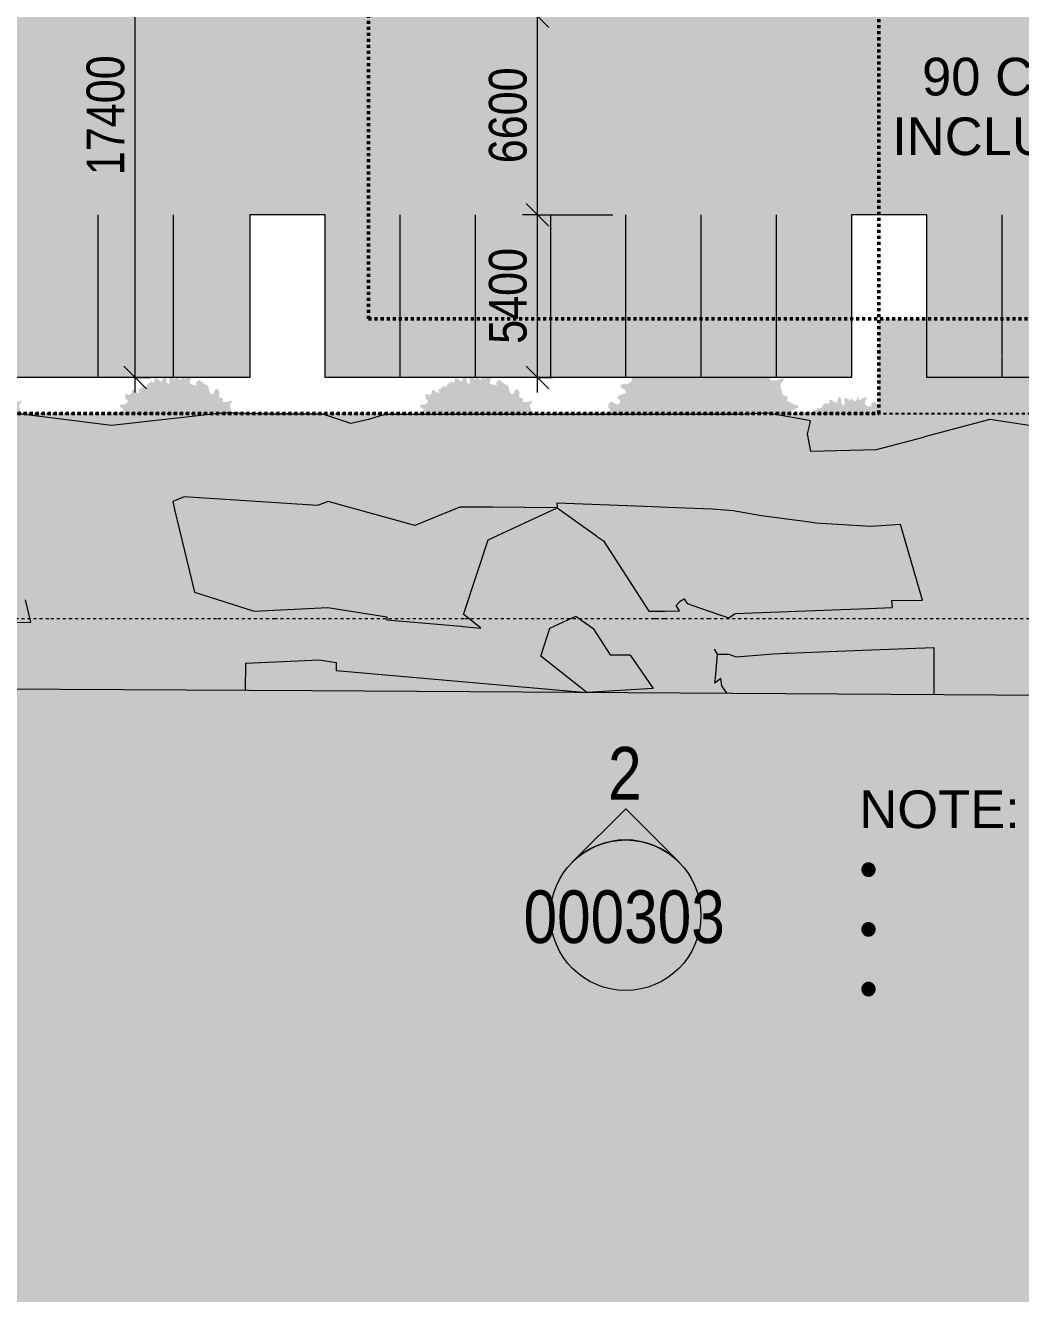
# Model space of a CAD drawing. Header units: metres. Extents: x -2515 to -2174, y 3875 to 4127.
# Drawn here: x -2366.82 to -2333.74, y 3916.7 to 3958.84 of the extents above; entities that cross this region are included whole.
import ezdxf

# ---------------------------------------------------------------- set-up
doc = ezdxf.new("R2010")
doc.units = ezdxf.units.M
for name, pattern in [('AEC_Double Dash', [0.039, 0.015, -0.004, 0.006, -0.004, 0.006, -0.004]), ('BOUNDARY Tighter', [0.008, 0.004, -0.002, 0, -0.002]), ('Dash Medium', [0.0075, 0.0045, -0.003])]:
    doc.linetypes.add(name, pattern=pattern)
for name, color, linetype, lineweight in [('A-ANNO-DIMS', 211, 'Continuous', 5), ('A-ANNO-DIMS-500', 211, 'Continuous', 5), ('A-DETL', 90, 'Continuous', 5), ('A-DETL-GENF', 92, 'Continuous', 5), ('A-FLOR', 192, 'Continuous', 5), ('A-FLOR-PATT', 8, 'Continuous', 5), ('C-PROP-LINE', 91, 'AEC_Double Dash', 5), ('C-TOPO', 7, 'Continuous', 5), ('C-TOPO-MAJR', 7, 'Continuous', 18), ('C-TOPO-MINR', 7, 'Continuous', 5), ('G-ANNO-SYMB', 111, 'Continuous', 5), ('G-ANNO-TEXT', 231, 'Continuous', 5)]:
    doc.layers.add(name, color=color, linetype=linetype, lineweight=lineweight)
doc.styles.add('Arial Narrow', font='ARIALN.TTF', dxfattribs={"height": 1.75})
doc.styles.add('Arial Narrow_1', font='ARIALN.TTF', dxfattribs={"height": 1.25})
doc.styles.add('Arial_1', font='arial.ttf', dxfattribs={"height": 1.25})
doc.dimstyles.new('2_5-CON-Diagonal-_mm__1', dxfattribs={"dimscale": 0.3048, "dimtxt": 1.279289, "dimasz": 2.46063, "dimexe": 1.64042, "dimexo": 0.0625, "dimgap": 0, "dimtad": 1, "dimdec": 0, "dimlfac": 1000, "dimzin": 0, "dimdsep": 46, "dimtxsty": 'Arial Narrow_1', "dimblk1": 'OBLIQUE', "dimblk2": 'OBLIQUE', "dimsah": 1, "dimcen": 0.09, "dimdle": 1.64042, "dimazin": 0, "dimtfac": 1, "dimtdec": 4, "dimtix": 1, "dimtmove": 0, "dimatfit": 3, "dimfxl": 8.2021, "dimfxlon": 1, "dimtvp": 1, "dimtolj": 1, "dimtzin": 0, "dimlwd": 15, "dimlwe": 15, "dimarcsym": 2})
doc.dimstyles.new('2_5-Diagonal-_deg_-Decimal_O', dxfattribs={"dimscale": 0.3048, "dimtxt": 1.275324, "dimasz": 2.46063, "dimexe": 1.64042, "dimexo": 0.0625, "dimgap": 2.46063, "dimtad": 1, "dimdec": 0, "dimlfac": 1000, "dimzin": 0, "dimdsep": 46, "dimtxsty": 'Arial_1', "dimblk1": 'OBLIQUE', "dimblk2": 'OBLIQUE', "dimsah": 1, "dimcen": 0.09, "dimdle": 1.64042, "dimazin": 0, "dimtfac": 1, "dimtdec": 4, "dimtix": 1, "dimtmove": 0, "dimatfit": 3, "dimfxl": 8.2021, "dimfxlon": 1, "dimtvp": 1, "dimtfill": 1, "dimtolj": 1, "dimtzin": 0, "dimlwd": 15, "dimlwe": 15, "dimarcsym": 2})

# ---------------------------------------------------------------- blocks, each defined once
blk = doc.blocks.new('Family - ___-284748-GA - TENANCY PLAN')
at = {"layer": 'C-PROP-LINE', "color": 9}
for p, q in [((-2366.042, 3939.126), (-2367.187, 3939.126)), ((-2360.467, 3939.126), (-2366.042, 3939.126)), ((-2358.469, 3939.126), (-2358.52, 3939.126)), ((-2352.24, 3939.126), (-2358.465, 3939.126)), ((-2345.92, 3939.126), (-2349.901, 3939.126)), ((-2345.877, 3939.126), (-2345.918, 3939.126)), ((-2345.572, 3939.126), (-2345.765, 3939.126)), ((-2337.824, 3939.126), (-2344.077, 3939.126))]:
    blk.add_line(p, q, dxfattribs=at)
at = {"layer": 'C-PROP-LINE', "color": 21}
for p, q in [((-2358.52, 3939.126), (-2360.467, 3939.126)), ((-2349.911, 3939.126), (-2352.236, 3939.126)), ((-2345.765, 3939.126), (-2345.877, 3939.126)), ((-2344.077, 3939.126), (-2345.572, 3939.126)), ((-2332.051, 3939.126), (-2337.824, 3939.126))]:
    blk.add_line(p, q, dxfattribs=at)
blk = doc.blocks.new('Tree 7m - Tree-V247-GA - TENANCY PLAN')
at = {"layer": 'A-DETL-GENF', "transparency": 33554585}
blk.add_hatch(color=53, dxfattribs=at).paths.add_polyline_path([(2.357, 2.429), (2.059, 2.371), (1.907, 2.493), (1.922, 2.628), (1.746, 2.671), (1.734, 2.765), (1.546, 2.765), (1.464, 2.938), (1.223, 2.963), (1.215, 3.085), (1.103, 3.108), (0.895, 3.08), (0.898, 3.23), (0.801, 3.308), (0.603, 3.371), (0.574, 3.267), (0.551, 3.074), (0.518, 3.004), (0.43, 2.995), (0.416, 3.042), (0.433, 3.094), (0.41, 3.12), (-0.092, 3.008), (-0.057, 3.124), (-0.043, 3.226), (-0.353, 3.237), (-0.505, 3.155), (-0.543, 3.225), (-0.47, 3.348), (-0.56, 3.362), (-0.66, 3.278), (-0.87, 3.243), (-0.894, 3.096), (-0.976, 3.12), (-1.221, 3.015), (-1.356, 3.067), (-1.458, 2.941), (-1.426, 2.81), (-1.487, 2.637), (-1.408, 2.588), (-1.403, 2.5), (-1.575, 2.485), (-1.68, 2.509), (-1.628, 2.599), (-1.604, 2.76), (-1.622, 2.892), (-1.685, 2.936), (-1.802, 2.936), (-1.884, 2.864), (-1.802, 2.69), (-1.838, 2.516), (-1.894, 2.583), (-1.961, 2.624), (-2.089, 2.593), (-2.089, 2.501), (-2.099, 2.399), (-2.154, 2.385), (-2.254, 2.466), (-2.285, 2.354), (-2.2, 2.242), (-2.204, 2.145), (-2.146, 2.11), (-2.142, 2.025), (-2.239, 2.064), (-2.316, 2.064), (-2.32, 2.014), (-2.332, 1.952), (-2.413, 1.855), (-2.448, 1.793), (-2.404, 1.706), (-2.387, 1.632), (-2.481, 1.564), (-2.566, 1.554), (-2.708, 1.63), (-2.701, 1.681), (-2.63, 1.723), (-2.595, 1.851), (-2.706, 1.892), (-2.795, 1.887), (-2.88, 1.839), (-2.907, 1.738), (-2.954, 1.664), (-2.96, 1.55), (-3.008, 1.479), (-3.017, 1.256), (-2.971, 1.159), (-2.892, 1.083), (-2.915, 1.022), (-2.905, 0.908), (-3.022, 0.946), (-3.33, 1.014), (-3.368, 0.976), (-3.294, 0.844), (-3.195, 0.608), (-3.292, 0.501), (-3.203, 0.363), (-3.251, 0.29), (-3.281, 0.226), (-3.279, 0.164), (-3.321, 0.141), (-3.368, 0.052), (-3.593, -0.01), (-3.556, -0.064), (-3.408, -0.112), (-3.215, -0.256), (-3.224, -0.323), (-3.294, -0.361), (-3.303, -0.475), (-3.221, -0.519), (-3.236, -0.609), (-3.353, -0.688), (-3.429, -0.919), (-3.277, -0.96), (-3.098, -0.864), (-3.005, -0.943), (-3.052, -1.118), (-3.166, -1.329), (-3.087, -1.504), (-3.049, -1.706), (-3.011, -1.835), (-2.827, -1.823), (-2.745, -1.7), (-2.707, -1.797), (-2.622, -1.806), (-2.637, -1.896), (-2.549, -1.963), (-2.677, -2.101), (-2.815, -2.162), (-2.885, -2.25), (-2.704, -2.291), (-2.484, -2.323), (-2.59, -2.428), (-2.525, -2.472), (-2.35, -2.402), (-2.297, -2.499), (-2.286, -2.63), (-2.093, -2.61), (-2.169, -2.697), (-2.098, -2.756), (-2.072, -2.847), (-1.982, -2.841), (-1.897, -2.7), (-1.756, -2.586), (-1.748, -2.803), (-1.827, -2.847), (-1.879, -2.961), (-1.856, -3.11), (-1.756, -3.06), (-1.68, -2.978), (-1.549, -2.934), (-1.552, -3.06), (-1.514, -3.104), (-1.481, -3.241), (-1.403, -3.259), (-1.3, -3.151), (-1.23, -3.162), (-1.215, -3.265), (-1.131, -3.268), (-0.967, -3.282), (-0.914, -3.233), (-0.812, -3.233), (-0.759, -3.347), (-0.68, -3.35), (-0.631, -3.3), (-0.517, -3.382), (-0.441, -3.335), (-0.446, -3.244), (-0.35, -3.227), (-0.326, -3.344), (-0.286, -3.51), (-0.215, -3.537), (-0.139, -3.446), (0.036, -3.437), (0.115, -3.589), (0.197, -3.56), (0.296, -3.388), (0.247, -3.309), (0.343, -3.218), (0.527, -3.244), (0.551, -3.3), (0.714, -3.367), (0.735, -3.259), (0.694, -3.159), (0.709, -3.054), (0.796, -3.06), (0.957, -3.133), (1.045, -3.124), (1.06, -3.045), (1.033, -3.007), (1.095, -2.914), (1.188, -2.926), (1.226, -2.972), (1.276, -3.119), (1.358, -3.151), (1.489, -3.083), (1.504, -2.931), (1.542, -2.849), (1.662, -2.849), (1.7, -2.782), (1.861, -2.797), (1.943, -2.782), (1.948, -2.616), (1.995, -2.493), (2.089, -2.56), (2.179, -2.636), (2.261, -2.583), (2.241, -2.382), (2.293, -2.279), (2.416, -2.107), (2.56, -2.075), (2.735, -2.104), (2.802, -2.042), (2.747, -1.923), (2.542, -1.803), (2.545, -1.721), (2.606, -1.738), (2.788, -1.765), (2.922, -1.759), (2.91, -1.618), (2.852, -1.513), (2.963, -1.504), (3.001, -1.344), (2.969, -1.27), (3.022, -1.19), (3.315, -1.012), (3.363, -0.936), (3.246, -0.885), (2.969, -0.788), (2.994, -0.666), (3.032, -0.608), (3.055, -0.498), (3.109, -0.46), (3.088, -0.379), (3.388, -0.353), (3.447, -0.29), (3.454, -0.203), (3.33, -0.12), (3.256, -0.015), (3.327, 0.099), (3.343, 0.186), (3.132, 0.254), (3.078, 0.374), (3.086, 0.524), (3.172, 0.666), (3.254, 0.742), (3.236, 0.829), (3.007, 0.837), (2.982, 0.885), (3.04, 1.182), (2.931, 1.254), (2.847, 1.292), (2.755, 1.404), (2.809, 1.515), (2.842, 1.635), (2.788, 1.719), (2.661, 1.795), (2.557, 1.696), (2.425, 1.691), (2.45, 1.981), (2.156, 2.046), (2.296, 2.218), (2.275, 2.282), (2.372, 2.343)])
blk = doc.blocks.new('Tree 5m - Tree 2-358685-GA - TENANCY PLAN')
at = {"layer": 'A-DETL-GENF', "transparency": 33554585}
blk.add_hatch(color=53, dxfattribs=at).paths.add_polyline_path([(1.637, 1.676), (1.432, 1.636), (1.327, 1.72), (1.338, 1.813), (1.217, 1.842), (1.208, 1.907), (1.079, 1.907), (1.023, 2.026), (0.857, 2.044), (0.851, 2.128), (0.774, 2.144), (0.631, 2.124), (0.633, 2.227), (0.566, 2.281), (0.43, 2.324), (0.41, 2.253), (0.394, 2.12), (0.371, 2.072), (0.311, 2.066), (0.301, 2.098), (0.313, 2.134), (0.297, 2.151), (-0.049, 2.075), (-0.024, 2.154), (-0.015, 2.225), (-0.228, 2.232), (-0.333, 2.176), (-0.359, 2.224), (-0.309, 2.308), (-0.371, 2.319), (-0.44, 2.26), (-0.585, 2.236), (-0.601, 2.135), (-0.657, 2.151), (-0.826, 2.079), (-0.919, 2.115), (-0.989, 2.029), (-0.967, 1.938), (-1.009, 1.819), (-0.955, 1.785), (-0.951, 1.725), (-1.07, 1.715), (-1.142, 1.731), (-1.106, 1.793), (-1.09, 1.904), (-1.102, 1.994), (-1.145, 2.025), (-1.226, 2.025), (-1.283, 1.975), (-1.226, 1.856), (-1.251, 1.736), (-1.29, 1.782), (-1.335, 1.81), (-1.423, 1.789), (-1.423, 1.725), (-1.431, 1.655), (-1.468, 1.645), (-1.537, 1.701), (-1.559, 1.624), (-1.5, 1.547), (-1.503, 1.48), (-1.463, 1.456), (-1.46, 1.398), (-1.527, 1.424), (-1.58, 1.424), (-1.591, 1.347), (-1.647, 1.281), (-1.67, 1.238), (-1.64, 1.178), (-1.629, 1.127), (-1.694, 1.081), (-1.752, 1.073), (-1.85, 1.126), (-1.845, 1.161), (-1.796, 1.189), (-1.772, 1.278), (-1.848, 1.306), (-1.91, 1.303), (-1.968, 1.27), (-1.991, 1.193), (-2.019, 1.149), (-2.024, 1.071), (-2.056, 1.022), (-2.063, 0.868), (-2.031, 0.802), (-1.977, 0.749), (-1.993, 0.707), (-1.986, 0.628), (-2.066, 0.655), (-2.278, 0.702), (-2.304, 0.676), (-2.253, 0.584), (-2.185, 0.422), (-2.252, 0.348), (-2.19, 0.254), (-2.228, 0.194), (-2.245, 0.159), (-2.243, 0.116), (-2.272, 0.1), (-2.304, 0.039), (-2.459, -0.004), (-2.434, -0.04), (-2.332, -0.074), (-2.199, -0.173), (-2.205, -0.219), (-2.253, -0.245), (-2.259, -0.324), (-2.203, -0.354), (-2.213, -0.416), (-2.294, -0.471), (-2.346, -0.63), (-2.241, -0.658), (-2.119, -0.591), (-2.054, -0.646), (-2.086, -0.766), (-2.165, -0.911), (-2.111, -1.032), (-2.084, -1.171), (-2.058, -1.26), (-1.931, -1.252), (-1.875, -1.167), (-1.849, -1.234), (-1.791, -1.24), (-1.801, -1.302), (-1.74, -1.348), (-1.829, -1.443), (-1.923, -1.485), (-1.972, -1.546), (-1.815, -1.579), (-1.696, -1.596), (-1.768, -1.669), (-1.724, -1.699), (-1.603, -1.65), (-1.567, -1.717), (-1.559, -1.808), (-1.426, -1.793), (-1.478, -1.854), (-1.43, -1.894), (-1.412, -1.957), (-1.35, -1.952), (-1.291, -1.856), (-1.195, -1.777), (-1.189, -1.926), (-1.243, -1.957), (-1.279, -2.035), (-1.263, -2.138), (-1.195, -2.103), (-1.142, -2.047), (-1.052, -2.017), (-1.054, -2.103), (-1.027, -2.134), (-1.005, -2.228), (-0.951, -2.24), (-0.881, -2.166), (-0.832, -2.174), (-0.822, -2.244), (-0.764, -2.246), (-0.651, -2.256), (-0.615, -2.222), (-0.544, -2.222), (-0.508, -2.301), (-0.454, -2.303), (-0.419, -2.269), (-0.341, -2.325), (-0.289, -2.293), (-0.293, -2.23), (-0.226, -2.218), (-0.182, -2.414), (-0.134, -2.432), (-0.081, -2.369), (0.04, -2.363), (0.094, -2.468), (0.15, -2.448), (0.219, -2.329), (0.185, -2.275), (0.251, -2.212), (0.378, -2.23), (0.394, -2.269), (0.507, -2.315), (0.521, -2.24), (0.493, -2.172), (0.503, -2.099), (0.563, -2.103), (0.674, -2.154), (0.734, -2.148), (0.744, -2.093), (0.726, -2.067), (0.768, -2.003), (0.833, -2.011), (0.859, -2.043), (0.893, -2.144), (0.95, -2.166), (1.04, -2.12), (1.05, -2.015), (1.076, -1.959), (1.159, -1.959), (1.185, -1.912), (1.296, -1.922), (1.352, -1.912), (1.356, -1.797), (1.388, -1.713), (1.488, -1.789), (1.515, -1.812), (1.572, -1.775), (1.558, -1.636), (1.594, -1.566), (1.678, -1.447), (1.777, -1.425), (1.898, -1.445), (1.944, -1.403), (1.906, -1.32), (1.765, -1.238), (1.767, -1.181), (1.809, -1.193), (1.934, -1.212), (2.027, -1.208), (2.019, -1.111), (1.978, -1.038), (2.055, -1.032), (2.081, -0.922), (2.059, -0.871), (2.096, -0.816), (2.297, -0.693), (2.33, -0.641), (2.25, -0.606), (2.059, -0.539), (2.076, -0.455), (2.103, -0.415), (2.118, -0.34), (2.155, -0.313), (2.141, -0.257), (2.348, -0.24), (2.388, -0.2), (2.393, -0.137), (2.307, -0.079), (2.257, -0.007), (2.306, 0.072), (2.316, 0.131), (2.171, 0.178), (2.134, 0.261), (2.139, 0.364), (2.199, 0.462), (2.255, 0.515), (2.243, 0.574), (2.085, 0.579), (2.068, 0.613), (2.108, 0.817), (1.999, 0.882), (1.975, 0.893), (1.912, 0.97), (1.948, 1.047), (1.971, 1.129), (1.934, 1.187), (1.847, 1.239), (1.775, 1.171), (1.684, 1.168), (1.702, 1.367), (1.499, 1.412), (1.595, 1.531), (1.581, 1.575), (1.648, 1.617)])
blk = doc.blocks.new('Elevation - Black 2-3055161-GA - TENANCY PLAN')
at = {"layer": 'G-ANNO-SYMB'}
blk.add_circle((0, 0), 0.005, dxfattribs=at)
blk = doc.blocks.new('Elevation - Black 2-3055010-GA - TENANCY PLAN')
at = {"layer": 'G-ANNO-SYMB'}
h = blk.add_hatch(color=256, dxfattribs=at)
edge = h.paths.add_edge_path()
edge.add_line((-0.003536, 0.003536), (0, 0.007071))
edge.add_line((0, 0.007071), (0.003536, 0.003536))
edge.add_arc((0, 0), 0.005, 45, 135)
for p, q in [((0, 0.007071), (-0.003536, 0.003536)), ((0, 0.007071), (-0.003536, 0.003536)), ((0.003536, 0.003536), (0, 0.007071)), ((0.003536, 0.003536), (0, 0.007071))]:
    blk.add_line(p, q, dxfattribs=at)
blk.add_arc((0, 0), 0.005, 45, 135, dxfattribs=at)
blk.add_arc((0, 0), 0.005, 45, 135, dxfattribs=at)
blk = doc.blocks.new('DIMBLOCK19-GA - TENANCY PLAN')
at = {"layer": 'A-ANNO-DIMS-500', "lineweight": 15}
for p, q in [((-2353.659, 4065.788), (-2353.794, 4066.27)), ((-2353.659, 4065.788), (-2353.399, 4066.251)), ((-2353.659, 4065.788), (-2353.919, 4065.326)), ((-2353.659, 4065.788), (-2353.659, 4065.788)), ((-2353.659, 4065.788), (-2352.984, 4063.381)), ((-2364.686, 4062.347), (-2364.849, 4062.819)), ((-2364.686, 4062.347), (-2364.453, 4062.823)), ((-2364.686, 4062.347), (-2364.918, 4061.87)), ((-2364.686, 4062.347), (-2363.872, 4059.983))]:
    blk.add_line(p, q, dxfattribs=at)
for start, end in [(105.52316, 109.14465), (105.66741, 109.00041)]:
    blk.add_arc((-2300.024, 3874.558), 198.609, start, end, dxfattribs=at)
at = {"layer": 'A-ANNO-DIMS-500', "color": 0, "lineweight": 15, "insert": (-2361.852, 4065.805), "char_height": 1.25, "width": 4.89725, "attachment_point": 1, "rotation": 17.3339, "line_spacing_factor": 0.941778, "style": 'Arial_1', "bg_fill": 3, "box_fill_scale": 1.25, "bg_fill_color": 256, "bg_fill_true_color": 13158600, "bg_fill_transparency": 0}
blk.add_mtext('3.33°', dxfattribs=at)
blk = doc.blocks.new('_Oblique')
at = {"color": 0, "linetype": 'ByBlock', "lineweight": -2}
blk.add_line((-0.5, -0.5), (0.5, 0.5), dxfattribs=at)
blk = doc.blocks.new('DIMBLOCK20-GA - TENANCY PLAN')
at = {"layer": 'A-ANNO-DIMS-500', "lineweight": 15}
for p, q in [((-2342.467, 4068.66), (-2342.574, 4069.148)), ((-2342.467, 4068.66), (-2342.181, 4069.106)), ((-2342.467, 4068.66), (-2342.753, 4068.213)), ((-2342.467, 4068.66), (-2342.467, 4068.66)), ((-2342.467, 4068.66), (-2341.933, 4066.217)), ((-2353.68, 4065.864), (-2353.815, 4066.345)), ((-2353.68, 4065.864), (-2353.42, 4066.326)), ((-2353.68, 4065.864), (-2353.94, 4065.401)), ((-2353.68, 4065.864), (-2353.005, 4063.457))]:
    blk.add_line(p, q, dxfattribs=at)
for start, end in [(102.19022, 105.81159), (102.33441, 105.66741)]:
    blk.add_arc((-2300.024, 3874.558), 198.687, start, end, dxfattribs=at)
at = {"layer": 'A-ANNO-DIMS-500', "color": 0, "lineweight": 15, "insert": (-2350.648, 4069.152), "char_height": 1.25, "width": 4.89725, "attachment_point": 1, "rotation": 14.0009, "line_spacing_factor": 0.941778, "style": 'Arial_1', "bg_fill": 3, "box_fill_scale": 1.25, "bg_fill_color": 256, "bg_fill_true_color": 13158600, "bg_fill_transparency": 0}
blk.add_mtext('3.33°', dxfattribs=at)
blk = doc.blocks.new('DIMBLOCK21-GA - TENANCY PLAN')
at = {"layer": 'A-ANNO-DIMS-500', "lineweight": 15}
for p, q in [((-2331.111, 4070.83), (-2331.19, 4071.324)), ((-2331.111, 4070.83), (-2330.8, 4071.26)), ((-2331.111, 4070.83), (-2331.423, 4070.401)), ((-2331.111, 4070.83), (-2331.111, 4070.83)), ((-2331.111, 4070.83), (-2330.72, 4068.361)), ((-2342.474, 4068.69), (-2342.58, 4069.179)), ((-2342.474, 4068.69), (-2342.187, 4069.137)), ((-2342.474, 4068.69), (-2342.76, 4068.244)), ((-2342.474, 4068.69), (-2341.94, 4066.248))]:
    blk.add_line(p, q, dxfattribs=at)
for start, end in [(98.85617, 102.47857), (99.00033, 102.33441)]:
    blk.add_arc((-2300.024, 3874.558), 198.719, start, end, dxfattribs=at)
at = {"layer": 'A-ANNO-DIMS-500', "color": 0, "lineweight": 15, "insert": (-2339.253, 4071.797), "char_height": 1.25, "width": 4.89725, "attachment_point": 1, "rotation": 10.6674, "line_spacing_factor": 0.941778, "style": 'Arial_1', "bg_fill": 3, "box_fill_scale": 1.25, "bg_fill_color": 256, "bg_fill_true_color": 13158600, "bg_fill_transparency": 0}
blk.add_mtext('3.33°', dxfattribs=at)
blk = doc.blocks.new('DIMBLOCK22-GA - TENANCY PLAN')
at = {"layer": 'A-ANNO-DIMS-500', "lineweight": 15}
for p, q in [((-2331.89, 4075.745), (-2331.968, 4076.239)), ((-2331.89, 4075.745), (-2331.578, 4076.174)), ((-2331.89, 4075.745), (-2332.202, 4075.316)), ((-2331.89, 4075.745), (-2331.89, 4075.745)), ((-2331.89, 4075.745), (-2331.499, 4073.276)), ((-2366.342, 4067.155), (-2366.504, 4067.627)), ((-2366.342, 4067.155), (-2366.109, 4067.631)), ((-2366.342, 4067.155), (-2366.574, 4066.678)), ((-2366.342, 4067.155), (-2365.528, 4064.791))]:
    blk.add_line(p, q, dxfattribs=at)
for start, end in [(98.85969, 109.14105), (99.00033, 109.00041)]:
    blk.add_arc((-2300.024, 3874.558), 203.694, start, end, dxfattribs=at)
at = {"layer": 'A-ANNO-DIMS-500', "color": 0, "lineweight": 15, "insert": (-2352.324, 4073.894), "char_height": 1.25, "width": 6.05092, "attachment_point": 1, "rotation": 14.0004, "line_spacing_factor": 0.941778, "style": 'Arial_1', "bg_fill": 3, "box_fill_scale": 1.25, "bg_fill_color": 256, "bg_fill_true_color": 13158600, "bg_fill_transparency": 0}
blk.add_mtext('10.00°', dxfattribs=at)
blk = doc.blocks.new('DIMBLOCK29-GA - TENANCY PLAN')
at = {"layer": 'A-ANNO-DIMS-500', "lineweight": 15}
for p, q in [((-2349.795, 3952.544), (-2350.17, 3952.919)), ((-2349.795, 3952.544), (-2350.295, 3952.544)), ((-2349.795, 3946.644), (-2349.795, 3952.544)), ((-2349.795, 3952.544), (-2349.42, 3952.169)), ((-2349.795, 3952.544), (-2347.295, 3952.544)), ((-2349.795, 3947.144), (-2350.17, 3947.519)), ((-2349.795, 3947.144), (-2352.295, 3947.144)), ((-2349.795, 3947.144), (-2349.42, 3946.769)), ((-2349.795, 3947.144), (-2349.295, 3947.144))]:
    blk.add_line(p, q, dxfattribs=at)
at = {"layer": 'A-ANNO-DIMS-500', "color": 0, "lineweight": 15, "insert": (-2351.411, 3948.26), "char_height": 1.25, "width": 3.80132, "attachment_point": 1, "rotation": 90, "line_spacing_factor": 0.974696, "style": 'Arial Narrow_1'}
blk.add_mtext('5400', dxfattribs=at)
blk = doc.blocks.new('DIMBLOCK30-GA - TENANCY PLAN')
at = {"layer": 'A-ANNO-DIMS-500', "lineweight": 15}
for p, q in [((-2349.795, 3952.544), (-2349.795, 3959.644)), ((-2349.795, 3959.144), (-2350.17, 3959.519)), ((-2349.795, 3959.144), (-2350.295, 3959.144)), ((-2349.795, 3959.144), (-2349.42, 3958.769)), ((-2349.795, 3959.144), (-2347.295, 3959.144)), ((-2349.795, 3952.544), (-2350.17, 3952.919)), ((-2349.795, 3952.544), (-2350.295, 3952.544)), ((-2349.795, 3952.544), (-2349.42, 3952.169)), ((-2349.795, 3952.544), (-2347.295, 3952.544))]:
    blk.add_line(p, q, dxfattribs=at)
at = {"layer": 'A-ANNO-DIMS-500', "color": 0, "lineweight": 15, "insert": (-2351.411, 3954.26), "char_height": 1.25, "width": 3.80132, "attachment_point": 1, "rotation": 90, "line_spacing_factor": 0.974696, "style": 'Arial Narrow_1'}
blk.add_mtext('6600', dxfattribs=at)
blk = doc.blocks.new('DIMBLOCK32-GA - TENANCY PLAN')
at = {"layer": 'A-ANNO-DIMS-500', "lineweight": 15}
for p, q in [((-2363.168, 3964.544), (-2363.543, 3964.919)), ((-2363.168, 3946.644), (-2363.168, 3965.044)), ((-2363.168, 3964.544), (-2365.668, 3964.544)), ((-2363.168, 3964.544), (-2362.793, 3964.169)), ((-2363.168, 3964.544), (-2362.668, 3964.544)), ((-2363.168, 3947.144), (-2363.543, 3947.519)), ((-2363.168, 3947.144), (-2365.668, 3947.144)), ((-2363.168, 3947.144), (-2362.793, 3946.769)), ((-2363.168, 3947.144), (-2362.668, 3947.144))]:
    blk.add_line(p, q, dxfattribs=at)
at = {"layer": 'A-ANNO-DIMS-500', "color": 0, "lineweight": 15, "insert": (-2364.783, 3953.864), "char_height": 1.25, "width": 4.75164, "attachment_point": 1, "rotation": 90, "line_spacing_factor": 0.974696, "style": 'Arial Narrow_1'}
blk.add_mtext('17400', dxfattribs=at)

msp = doc.modelspace()

# ---------------------------------------------------------------- hatches: boundary and pattern name
at = {"layer": 'A-DETL-GENF', "transparency": 33554585}
h = msp.add_hatch(color=7, dxfattribs=at)
h.paths.add_polyline_path([(-2302.0185, 3892.4128), (-2174.3113, 3892.4128), (-2174.3113, 4126.8955), (-2514.8637, 4126.8955), (-2514.8637, 3892.4128), (-2344.5875, 3892.4128)])
h.paths.add_polyline_path([(-2500.3708, 3896.9439), (-2507.4708, 3896.9439), (-2507.4708, 3904.3439), (-2500.3708, 3904.3439), (-2500.3708, 3903.4974)])
h.paths.add_polyline_path([(-2443.0284, 3945.9439), (-2477.4708, 3945.9439), (-2477.4708, 4057.0406), (-2355.409, 4057.0406), (-2355.409, 4059.8908), (-2213.309, 4059.8908), (-2213.309, 3949.0908), (-2338.4583, 3949.0908), (-2338.4583, 3945.9439), (-2441.6982, 3945.9439)])
at = {"layer": 'A-FLOR-PATT'}
for points in [[(-2376.8583, 3952.5439), (-2359.3583, 3959.1439), (-2379.3583, 3959.1439), (-2379.3583, 3952.5439)], [(-2359.3583, 3952.5439), (-2359.3583, 3959.1439), (-2376.8583, 3952.5439), (-2365.872, 3952.5439)], [(-2356.8583, 3952.5439), (-2356.8583, 3959.1439), (-2359.3583, 3959.1439), (-2359.3583, 3952.5439)], [(-2356.8583, 3952.5439), (-2339.3583, 3959.1439), (-2356.8583, 3959.1439), (-2356.8583, 3958.361)], [(-2344.5875, 3952.5439), (-2339.3583, 3952.5439), (-2339.3583, 3959.1439), (-2356.8583, 3952.5439), (-2355.2298, 3952.5439)], [(-2336.8583, 3952.5439), (-2319.3583, 3952.5439), (-2336.8583, 3959.1439), (-2339.3583, 3952.5439)], [(-2339.3583, 3952.5439), (-2336.8583, 3959.1439), (-2339.3583, 3959.1439), (-2339.3583, 3958.361)], [(-2319.3583, 3952.5439), (-2319.3583, 3959.1439), (-2336.8583, 3959.1439), (-2323.303, 3954.0316)], [(-2363.2115, 3947.1439), (-2359.3583, 3947.1439), (-2376.8583, 3952.5439), (-2376.8583, 3947.1439), (-2365.872, 3947.1439)], [(-2359.3583, 3947.1439), (-2359.3583, 3952.5439), (-2376.8583, 3952.5439), (-2360.0898, 3947.3697)], [(-2356.8583, 3947.1439), (-2339.3583, 3947.1439), (-2339.3583, 3952.5439), (-2356.8583, 3952.5439), (-2356.8583, 3947.3697)], [(-2336.6058, 3947.1439), (-2319.3583, 3947.1439), (-2319.3583, 3952.5439), (-2336.8583, 3952.5439), (-2336.8583, 3947.1439)]]:
    msp.add_hatch(color=253, dxfattribs=at).paths.add_polyline_path(points)

# ---------------------------------------------------------------- linework, layer by layer
at = {"layer": 'A-DETL', "linetype": 'Dash Medium', "lineweight": 50}
for p, q in [((-2355.409, 3949.0908), (-2355.409, 4059.8908)), ((-2338.4583, 3945.9439), (-2338.4583, 4057.0406)), ((-2213.309, 3949.0908), (-2355.409, 3949.0908)), ((-2477.4708, 3945.9439), (-2338.4583, 3945.9439))]:
    msp.add_line(p, q, dxfattribs=at)
at = {"layer": 'A-DETL'}
for p, q in [((-2364.3956, 3947.1439), (-2364.3956, 3952.5439)), ((-2361.8956, 3947.1439), (-2361.8956, 3952.5439)), ((-2354.3583, 3947.1439), (-2354.3583, 3952.5439)), ((-2351.8583, 3947.1439), (-2351.8583, 3952.5439)), ((-2349.3583, 3947.1439), (-2349.3583, 3952.5439)), ((-2346.8583, 3947.1439), (-2346.8583, 3952.5439)), ((-2344.3583, 3948.1774), (-2344.3583, 3952.5439)), ((-2341.8583, 3947.1439), (-2341.8583, 3952.5439)), ((-2334.3583, 3949.0908), (-2334.3583, 3952.5439)), ((-2334.3583, 3947.9103), (-2334.3583, 3949.0908)), ((-2344.3583, 3947.1439), (-2344.3583, 3948.1774)), ((-2334.3583, 3947.8791), (-2334.3583, 3947.9103)), ((-2334.3583, 3947.867), (-2334.3583, 3947.8744)), ((-2334.3583, 3947.1439), (-2334.3583, 3947.8643))]:
    msp.add_line(p, q, dxfattribs=at)
at = {"layer": 'A-DETL', "linetype": 'BOUNDARY Tighter', "lineweight": 25}
msp.add_line((-2401.7005, 3945.9439), (-2257.3005, 3945.9439), dxfattribs=at)
at = {"layer": 'A-FLOR'}
for p, q in [((-2356.8583, 3952.5439), (-2359.3583, 3952.5439)), ((-2359.3583, 3952.5439), (-2359.3583, 3947.1439)), ((-2356.8583, 3947.1439), (-2356.8583, 3952.5439)), ((-2336.8583, 3952.5439), (-2339.3583, 3952.5439)), ((-2339.3583, 3952.5439), (-2339.3583, 3947.1439)), ((-2336.8583, 3947.1439), (-2336.8583, 3952.5439)), ((-2359.3583, 3947.1439), (-2375.8818, 3947.1439)), ((-2346.6588, 3947.1439), (-2356.8583, 3947.1439)), ((-2339.3583, 3947.1439), (-2346.6544, 3947.1439)), ((-2336.332, 3947.1439), (-2336.8583, 3947.1439)), ((-2321.7527, 3947.1439), (-2336.3276, 3947.1439))]:
    msp.add_line(p, q, dxfattribs=at)
at = {"layer": 'C-TOPO'}
for p, q in [((-2357.2997, 3936.7265), (-2376.5759, 3936.842)), ((-2328.6241, 3936.5547), (-2357.2947, 3936.7265))]:
    msp.add_line(p, q, dxfattribs=at)
at = {"layer": 'C-TOPO-MAJR', "color": 63, "lineweight": 13}
msp.add_line((-2363.955, 3945.5485), (-2375.897, 3947.0251), dxfattribs=at)
at = {"layer": 'C-TOPO-MAJR', "color": 254, "lineweight": 13}
for p, q in [((-2360.19, 3945.9709), (-2363.955, 3945.5485)), ((-2356.9289, 3945.9271), (-2358.7146, 3945.9271)), ((-2355.9952, 3945.6168), (-2356.9289, 3945.9271)), ((-2355.4112, 3945.7411), (-2355.9952, 3945.6168)), ((-2355.0589, 3945.8581), (-2355.4112, 3945.7411)), ((-2354.8237, 3945.9124), (-2355.0589, 3945.8581)), ((-2343.157, 3945.9124), (-2354.8237, 3945.9124)), ((-2342.1556, 3945.9511), (-2343.157, 3945.9124)), ((-2341.52, 3945.8412), (-2342.1556, 3945.9511)), ((-2340.8409, 3945.7238), (-2341.5146, 3945.8403)), ((-2340.725, 3945.7038), (-2340.8386, 3945.7234)), ((-2334.763, 3945.7419), (-2336.931, 3945.1646)), ((-2331.1047, 3945.1906), (-2334.763, 3945.7419)), ((-2340.8243, 3945.2644), (-2340.7625, 3945.5378)), ((-2340.762, 3945.5398), (-2340.725, 3945.7038)), ((-2340.7169, 3944.6848), (-2340.8243, 3945.2644)), ((-2336.9351, 3945.1635), (-2338.5394, 3944.7363)), ((-2338.5394, 3944.7363), (-2340.7169, 3944.6848)), ((-2349.3834, 3938.8114), (-2348.5253, 3939.2073)), ((-2348.5253, 3939.2073), (-2347.9485, 3938.7971)), ((-2349.6898, 3937.8811), (-2349.3834, 3938.8114)), ((-2347.9485, 3938.7971), (-2347.3808, 3937.9205)), ((-2338.7104, 3938.0906), (-2336.6201, 3938.1679)), ((-2336.6201, 3938.1679), (-2336.6295, 3936.6027)), ((-2359.4935, 3937.6434), (-2358.0062, 3937.7159)), ((-2358.0024, 3937.7161), (-2357.0531, 3937.7624)), ((-2357.0531, 3937.7624), (-2356.4907, 3937.6757)), ((-2348.1551, 3936.6717), (-2349.6898, 3937.8811)), ((-2347.3808, 3937.9205), (-2346.7798, 3937.9256)), ((-2346.7787, 3937.9256), (-2346.7262, 3937.9261)), ((-2346.7262, 3937.9261), (-2346.7108, 3937.9037)), ((-2346.7087, 3937.9007), (-2345.9572, 3936.8092)), ((-2343.816, 3937.9492), (-2343.9134, 3938.1134)), ((-2343.8861, 3937.1562), (-2343.816, 3937.9492)), ((-2343.816, 3937.9492), (-2343.4358, 3937.9468)), ((-2343.4358, 3937.9468), (-2343.1914, 3937.8615)), ((-2343.1901, 3937.8616), (-2341.9614, 3937.962)), ((-2341.9614, 3937.962), (-2341.7318, 3937.9708)), ((-2341.7318, 3937.9708), (-2341.5781, 3937.9787)), ((-2341.5781, 3937.9787), (-2341.4693, 3937.981)), ((-2341.4693, 3937.981), (-2340.3791, 3938.023)), ((-2340.3791, 3938.023), (-2338.7104, 3938.0906)), ((-2359.4989, 3936.7397), (-2359.4935, 3937.6434)), ((-2356.4907, 3937.6757), (-2356.4923, 3937.4011)), ((-2356.4923, 3937.4011), (-2348.1551, 3936.6717)), ((-2343.9071, 3936.9863), (-2343.8861, 3937.1562)), ((-2343.6985, 3937.1391), (-2343.9071, 3936.9863)), ((-2343.6716, 3936.8981), (-2343.6985, 3937.1391)), ((-2343.4962, 3936.6438), (-2343.6716, 3936.8981)), ((-2345.9572, 3936.8092), (-2348.1551, 3936.6717))]:
    msp.add_line(p, q, dxfattribs=at)
at = {"layer": 'C-TOPO-MAJR', "color": 251, "lineweight": 13}
msp.add_line((-2358.7146, 3945.9271), (-2360.1897, 3945.971), dxfattribs=at)
at = {"layer": 'C-TOPO-MINR', "color": 9}
for p, q in [((-2361.5341, 3943.1703), (-2361.9193, 3943.0258)), ((-2361.9187, 3943.0235), (-2361.857, 3942.7648)), ((-2357.1053, 3942.8851), (-2361.5341, 3943.1703)), ((-2356.7533, 3943.0171), (-2357.1053, 3942.8851)), ((-2355.2335, 3942.5962), (-2356.7533, 3943.0171)), ((-2352.3744, 3942.8379), (-2353.8762, 3942.2204)), ((-2352.0157, 3942.8343), (-2352.3744, 3942.8379)), ((-2351.2932, 3942.8302), (-2352.0157, 3942.8343)), ((-2351.4343, 3941.75), (-2349.1459, 3942.8057)), ((-2349.1459, 3942.8057), (-2351.2932, 3942.8302)), ((-2349.1489, 3942.9691), (-2349.1459, 3942.8057)), ((-2345.9539, 3942.8404), (-2349.1489, 3942.9691)), ((-2349.1459, 3942.8057), (-2347.8374, 3941.875)), ((-2345.4633, 3942.8205), (-2345.9539, 3942.8404)), ((-2343.9919, 3942.7611), (-2345.4633, 3942.8205)), ((-2361.8558, 3942.7598), (-2361.1997, 3940.0118)), ((-2354.8764, 3942.4973), (-2355.2298, 3942.5952)), ((-2353.8762, 3942.2204), (-2354.876, 3942.4972)), ((-2343.2951, 3942.7099), (-2343.9919, 3942.7611)), ((-2342.358, 3942.5437), (-2343.2951, 3942.7099)), ((-2340.6717, 3942.3201), (-2342.358, 3942.5437)), ((-2340.5622, 3942.3056), (-2340.6682, 3942.3197)), ((-2338.7355, 3942.191), (-2340.5622, 3942.3056)), ((-2338.2242, 3942.2222), (-2338.7355, 3942.191)), ((-2337.7302, 3942.2524), (-2338.2216, 3942.2224)), ((-2337.0067, 3939.7455), (-2337.7302, 3942.2524)), ((-2352.2511, 3939.2701), (-2351.4343, 3941.75)), ((-2347.8359, 3941.874), (-2347.608, 3941.7119)), ((-2347.608, 3941.7119), (-2346.094, 3939.3744)), ((-2361.1997, 3940.0118), (-2359.2106, 3939.3767)), ((-2366.6304, 3939.0064), (-2366.817, 3939.7538)), ((-2359.2106, 3939.3767), (-2356.7703, 3939.4957)), ((-2356.7703, 3939.4957), (-2354.8016, 3939.1924)), ((-2345.1864, 3939.5695), (-2345.0505, 3939.7117)), ((-2345.0757, 3939.383), (-2345.1864, 3939.5695)), ((-2345.0505, 3939.7117), (-2344.9221, 3939.785)), ((-2344.9221, 3939.785), (-2344.8205, 3939.6314)), ((-2344.8205, 3939.6314), (-2344.5667, 3939.5429)), ((-2344.5667, 3939.5429), (-2344.415, 3939.4894)), ((-2344.415, 3939.4894), (-2343.7375, 3939.2533)), ((-2343.2264, 3939.2968), (-2339.4107, 3939.4439)), ((-2339.4107, 3939.4439), (-2338.7849, 3939.4693)), ((-2338.7849, 3939.4693), (-2338.0051, 3939.4981)), ((-2338.0158, 3939.7278), (-2337.0067, 3939.7455)), ((-2338.0011, 3939.4983), (-2338.0158, 3939.7278)), ((-2372.8795, 3938.8972), (-2366.6304, 3939.0064)), ((-2354.8018, 3939.1617), (-2354.8023, 3939.0894)), ((-2354.8023, 3939.0894), (-2352.3403, 3938.874)), ((-2354.8016, 3939.1924), (-2354.8018, 3939.1647)), ((-2351.6758, 3938.8159), (-2352.2476, 3939.2665)), ((-2346.094, 3939.3744), (-2345.5673, 3939.3788)), ((-2345.5641, 3939.3789), (-2345.0757, 3939.383)), ((-2343.7375, 3939.2533), (-2343.4401, 3939.1498)), ((-2343.4401, 3939.1498), (-2343.2264, 3939.2968)), ((-2352.3346, 3938.8735), (-2352.2811, 3938.8688)), ((-2352.2766, 3938.8684), (-2351.6758, 3938.8159))]:
    msp.add_line(p, q, dxfattribs=at)

# ---------------------------------------------------------------- block references
at = {"layer": 'A-DETL-GENF', "transparency": 33554585, "rotation": 220.1293300237995}
for name, p in [('Tree 7m - Tree-V247-GA - TENANCY PLAN', (-2344.3349, 3944.7722)), ('Tree 7m - Tree-V247-GA - TENANCY PLAN', (-2334.0081, 3944.7722)), ('Tree 5m - Tree 2-358685-GA - TENANCY PLAN', (-2368.8116, 3944.7722)), ('Tree 5m - Tree 2-358685-GA - TENANCY PLAN', (-2361.8116, 3944.7722)), ('Tree 5m - Tree 2-358685-GA - TENANCY PLAN', (-2351.8349, 3944.7722)), ('Tree 5m - Tree 2-358685-GA - TENANCY PLAN', (-2339.3803, 3944.0582)), ('Tree 7m - Tree-V247-GA - TENANCY PLAN', (-2355.2785, 3939.1199)), ('Tree 7m - Tree-V247-GA - TENANCY PLAN', (-2340.8648, 3938.9923)), ('Tree 7m - Tree-V247-GA - TENANCY PLAN', (-2363.8073, 3938.5623)), ('Tree 7m - Tree-V247-GA - TENANCY PLAN', (-2369.3287, 3938.4357)), ('Tree 5m - Tree 2-358685-GA - TENANCY PLAN', (-2347.7659, 3939.7822))]:
    msp.add_blockref(name, p, dxfattribs=at)
at = {"layer": 'C-PROP-LINE', "color": 21}
msp.add_blockref('Family - ___-284748-GA - TENANCY PLAN', (0, 0), dxfattribs=at)
at = {"layer": 'G-ANNO-SYMB', "xscale": 499.9999999999995, "yscale": 499.9999999999995, "zscale": 499.9999999999995}
for name in ['Elevation - Black 2-3055010-GA - TENANCY PLAN', 'Elevation - Black 2-3055161-GA - TENANCY PLAN']:
    msp.add_blockref(name, (-2346.8663, 3929.2742), dxfattribs=at)

# ---------------------------------------------------------------- texts
at = {"layer": 'G-ANNO-SYMB', "char_height": 1.75, "attachment_point": 1, "style": 'Arial Narrow'}
for s, insert, width in [('2', (-2347.4501, 3934.8653), 1.362869), ('000303', (-2350.2611, 3930.0987), 8.177212)]:
    msp.add_mtext(s, dxfattribs=dict(at, insert=insert, width=width))
at = {"layer": 'G-ANNO-TEXT', "color": 7, "char_height": 1.25, "attachment_point": 1, "style": 'Arial_1'}
for s, insert, width in [('90 CARS @ 2500w', (-2337.0171, 3957.7646), 18.278475), ('INCLUDING 2 x PWD', (-2338.0093, 3955.7803), 20.643453), ('NOTE:', (-2339.1021, 3933.4193), 6.493669), ('•', (-2339.1021, 3931.4349), 7.6962), ('•', (-2339.1021, 3929.4505), 7.6962), ('•', (-2339.1021, 3927.4662), 7.6962)]:
    msp.add_mtext(s, dxfattribs=dict(at, insert=insert, width=width))

# ---------------------------------------------------------------- next in the draw order: dimensions: what is measured, and where the dimension line sits
at = {"layer": 'A-ANNO-DIMS', "lineweight": 15}
dim = msp.add_angular_dim_3p(base=(-2357.3565, 4064.7125), center=(-2300.0238, 3874.5584), p1=(-2352.9836, 4063.3812), p2=(-2363.872, 4059.9828), dimstyle='2_5-Diagonal-_deg_-Decimal_O', override={"dimpost": '<>', "dimfxl": 11.406419}, dxfattribs=at)
dim.commit()
dim.dimension.update_dxf_attribs({"geometry": 'DIMBLOCK19-GA - TENANCY PLAN', "text_midpoint": (-2359.6111, 4065.4733)})

# ---------------------------------------------------------------- next in the draw order: dimensions: what is measured, and where the dimension line sits
dim = msp.add_angular_dim_3p(base=(-2346.2224, 4067.8002), center=(-2300.0238, 3874.5584), p1=(-2341.9328, 4066.2173), p2=(-2353.0048, 4063.4566), dimstyle='2_5-Diagonal-_deg_-Decimal_O', override={"dimpost": '<>', "dimfxl": 11.410971}, dxfattribs=at)
dim.commit()
dim.dimension.update_dxf_attribs({"geometry": 'DIMBLOCK20-GA - TENANCY PLAN', "text_midpoint": (-2348.4297, 4068.6906)})

# ---------------------------------------------------------------- next in the draw order: dimensions: what is measured, and where the dimension line sits
dim = msp.add_angular_dim_3p(base=(-2334.9124, 4070.1906), center=(-2300.0238, 3874.5584), p1=(-2330.7203, 4068.3613), p2=(-2341.9395, 4066.248), dimstyle='2_5-Diagonal-_deg_-Decimal_O', override={"dimpost": '<>', "dimfxl": 11.416488}, dxfattribs=at)
dim.commit()
dim.dimension.update_dxf_attribs({"geometry": 'DIMBLOCK21-GA - TENANCY PLAN', "text_midpoint": (-2337.0651, 4071.2077)})

# ---------------------------------------------------------------- next in the draw order: dimensions: what is measured, and where the dimension line sits
dim = msp.add_angular_dim_3p(base=(-2343.5339, 4073.5515), center=(-2300.0238, 3874.5584), p1=(-2331.4987, 4073.2755), p2=(-2365.5276, 4064.7909), dimstyle='2_5-Diagonal-_deg_-Decimal_O', override={"dimpost": '<>', "dimfxl": 35.070754}, dxfattribs=at)
dim.commit()
dim.dimension.update_dxf_attribs({"geometry": 'DIMBLOCK22-GA - TENANCY PLAN', "text_midpoint": (-2349.639, 4073.5488)})

# ---------------------------------------------------------------- next in the draw order: dimensions: what is measured, and where the dimension line sits
for base, p1, p2, override, picture, middle in [((-2363.1676, 3964.5439), (-2365.6676, 3947.1439), (-2365.6676, 3964.5439), {"dimpost": '<>', "dimfxl": 17.4}, 'DIMBLOCK32-GA - TENANCY PLAN', (-2363.8058, 3955.8439)), ((-2349.795, 3959.1439), (-2347.295, 3952.5439), (-2347.295, 3959.1439), {"dimpost": '<>', "dimfxl": 6.6}, 'DIMBLOCK30-GA - TENANCY PLAN', (-2350.4333, 3955.8439)), ((-2349.795, 3952.5439), (-2352.295, 3947.1439), (-2347.295, 3952.5439), {"dimpost": '<>', "dimfxl": 7.359348}, 'DIMBLOCK29-GA - TENANCY PLAN', (-2350.4333, 3949.8439))]:
    dim = msp.add_linear_dim(base=base, p1=p1, p2=p2, angle=90, dimstyle='2_5-CON-Diagonal-_mm__1', override=override, dxfattribs=at)
    dim.commit()
    dim.dimension.update_dxf_attribs({"geometry": picture, "text_midpoint": middle})

doc.saveas('drawing.dxf')
